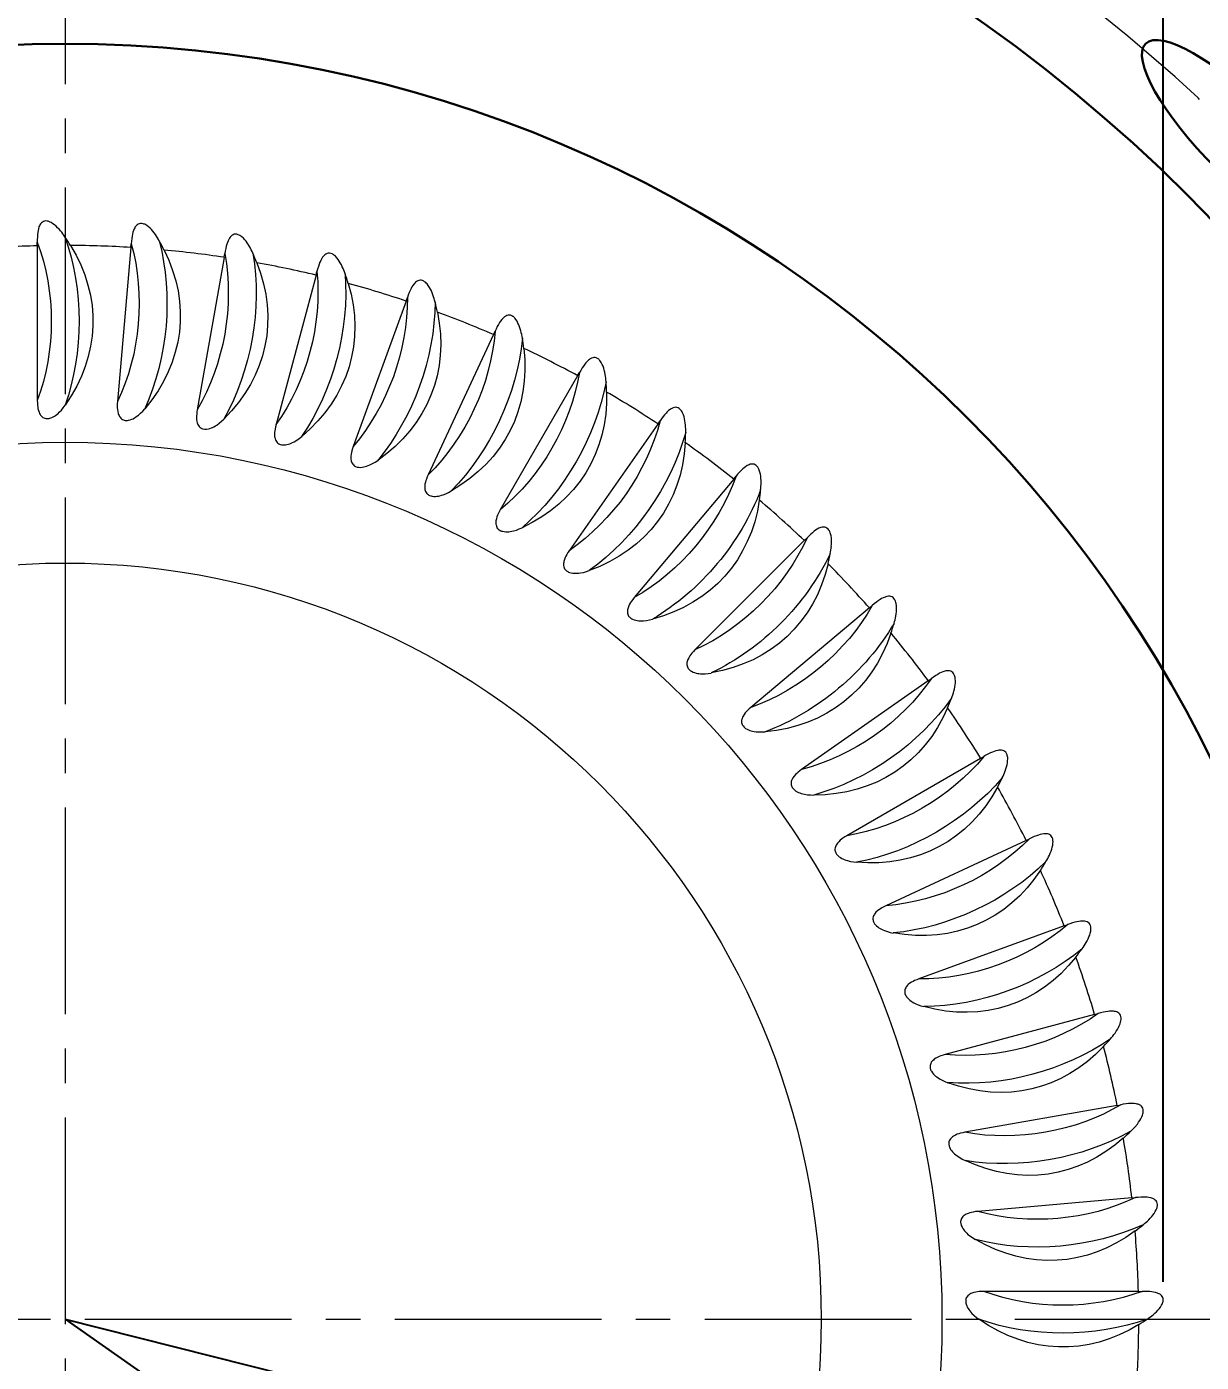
# Model space of a CAD drawing. Extents: x 197 to 911, y -8 to 441.
# Drawn here: x 550.51 to 580.36, y 182.52 to 216.45 of the extents above; entities that cross this region are included whole.
import ezdxf

# ---------------------------------------------------------------- set-up
doc = ezdxf.new("R2010")
doc.units = 0
doc.header["$LTSCALE"] = 7
doc.header["$MEASUREMENT"] = 0
doc.linetypes.add('CENTER2', pattern=[1.125, 0.75, -0.125, 0.125, -0.125])
doc.layers.get('0').update_dxf_attribs({"linetype": 'CONTINUOUS', "lineweight": 15})
for name, color, linetype, lineweight in [('1', 1, 'CENTER2', 15), ('3', 3, 'CONTINUOUS', 30), ('8', 250, 'CONTINUOUS', 15)]:
    doc.layers.add(name, color=color, linetype=linetype, lineweight=lineweight)
doc.styles.add('ITALICT', font='ITALICT.shx', dxfattribs={"width": 0.8, "height": 3})
doc.dimstyles.get("Standard").update_dxf_attribs({"dimtxt": 3, "dimasz": 3, "dimexe": 0.5, "dimexo": 0.5, "dimgap": 0.8, "dimtad": 1, "dimdsep": 46, "dimtxsty": 'ITALICT', "dimcen": 0.09, "dimazin": 2, "dimtfac": 1, "dimtmove": 0, "dimatfit": 3, "dimfxl": 1, "dimtolj": 1, "dimtzin": 0, "dimarcsym": 0})

# ---------------------------------------------------------------- blocks, each defined once
blk = doc.blocks.new('*D24')
at = {"color": 0, "lineweight": -2, "transparency": 16777216}
for p, q in [((551.991, 259.614), (657.887, 259.614)), ((657.387, 256.614), (657.387, 110.614)), ((551.991, 107.614), (657.887, 107.614))]:
    blk.add_line(p, q, dxfattribs=at)
at = {"color": 0, "transparency": 16777216}
for points in [[(656.887, 256.614), (657.887, 256.614), (657.387, 259.614)], [(656.887, 110.614), (657.887, 110.614), (657.387, 107.614)]]:
    blk.add_solid(points, dxfattribs=at)
at = {"color": 0, "transparency": 16777216, "insert": (655.087, 183.614), "char_height": 3, "attachment_point": 5, "rotation": 90, "style": 'ITALICT'}
blk.add_mtext('\\A1;152', dxfattribs=at)
blk = doc.blocks.new('*D29')
at = {"color": 0, "lineweight": -2, "transparency": 16777216}
for p, q in [((551.491, 183.614), (606.77, 169.716)), ((624.471, 165.266), (609.68, 168.985))]:
    blk.add_line(p, q, dxfattribs=at)
at = {"color": 0, "transparency": 16777216}
blk.add_solid([(609.802, 169.47), (609.558, 168.5), (606.77, 169.716)], dxfattribs=at)
at = {"color": 0, "transparency": 16777216, "insert": (620.71, 168.583), "char_height": 3, "attachment_point": 5, "rotation": 345.8882, "style": 'ITALICT'}
blk.add_mtext('\\A1;R57', dxfattribs=at)
blk = doc.blocks.new('*D30')
at = {"color": 0, "lineweight": -2, "transparency": 16777216}
for p, q in [((551.491, 183.614), (605.781, 145.644)), ((627.06, 130.763), (608.239, 143.925))]:
    blk.add_line(p, q, dxfattribs=at)
blk.add_arc((551.491, 183.614), 66.25, 321.48913, 325.46446, dxfattribs=at)
at = {"color": 0, "transparency": 16777216}
blk.add_solid([(608.526, 144.335), (607.952, 143.515), (605.781, 145.644)], dxfattribs=at)
at = {"color": 0, "transparency": 16777216, "insert": (622.243, 136.938), "char_height": 3, "attachment_point": 5, "rotation": 325.032, "style": 'ITALICT'}
blk.add_mtext('\\A1;R66.25', dxfattribs=at)
blk = doc.blocks.new('*D32')
at = {"color": 0, "lineweight": -2, "transparency": 16777216}
for p, q in [((491.115, 205.588), (474.637, 211.586)), ((488.491, 183.614), (469.704, 183.614))]:
    blk.add_line(p, q, dxfattribs=at)
blk.add_arc((551.491, 183.614), 81.286, 162.11471, 177.88529, dxfattribs=at)
at = {"color": 0, "transparency": 16777216}
for points in [[(473.66, 208.74), (474.606, 208.415), (475.106, 211.415)], [(470.76, 186.604), (469.76, 186.622), (470.204, 183.614)]]:
    blk.add_solid(points, dxfattribs=at)
at = {"color": 0, "transparency": 16777216, "insert": (469.174, 198.128), "char_height": 3, "attachment_point": 5, "rotation": 80, "style": 'ITALICT'}
blk.add_mtext('\\A1;20°', dxfattribs=at)
blk = doc.blocks.new('*D33')
at = {"color": 0, "lineweight": -2, "transparency": 16777216}
for p, q in [((499.341, 235.763), (487.736, 247.368)), ((488.491, 183.614), (461.329, 183.614))]:
    blk.add_line(p, q, dxfattribs=at)
blk.add_arc((551.491, 183.614), 89.662, 136.91715, 178.08285, dxfattribs=at)
at = {"color": 0, "transparency": 16777216}
for points in [[(485.645, 245.205), (486.364, 244.51), (488.09, 247.014)], [(462.379, 186.605), (461.379, 186.621), (461.829, 183.614)]]:
    blk.add_solid(points, dxfattribs=at)
at = {"color": 0, "transparency": 16777216, "insert": (466.529, 218.806), "char_height": 3, "attachment_point": 5, "rotation": 67.5, "style": 'ITALICT'}
blk.add_mtext('\\A1;45°', dxfattribs=at)
blk = doc.blocks.new('*D41')
at = {"color": 0, "lineweight": -2, "transparency": 16777216}
for p, q in [((523.592, 183.608), (523.592, 218.258)), ((579.387, 184.567), (579.387, 218.258)), ((526.592, 217.758), (576.387, 217.758))]:
    blk.add_line(p, q, dxfattribs=at)
at = {"color": 0, "transparency": 16777216}
for points in [[(526.592, 218.258), (526.592, 217.258), (523.592, 217.758)], [(576.387, 218.258), (576.387, 217.258), (579.387, 217.758)]]:
    blk.add_solid(points, dxfattribs=at)
at = {"color": 0, "transparency": 16777216, "insert": (550.895, 220.058), "char_height": 3, "attachment_point": 5, "style": 'ITALICT'}
blk.add_mtext('\\A1;55.8', dxfattribs=at)

msp = doc.modelspace()

# ---------------------------------------------------------------- linework, layer by layer
at = {"layer": '1'}
for p, q in [((551.491, 259.614), (551.491, 107.614)), ((488.991, 183.614), (613.991, 183.614))]:
    msp.add_line(p, q, dxfattribs=at)
for radius, start, end in [(57, 12.6703, 166.5373), (42.322, 36.4118, 53.5882)]:
    msp.add_arc((551.491, 183.614), radius, start, end, dxfattribs=at)
at = {"layer": '3'}
for radius in [44.5, 44.5, 40.355, 32.4]:
    msp.add_circle((551.491, 183.614), radius, dxfattribs=at)
msp.add_ellipse((581.416, 213.539), major_axis=(2.475, -2.475), ratio=0.27762, dxfattribs=at)
at = {"layer": '8', "ltscale": 0.001497}
for p, q in [((550.782, 211.038), (550.783, 210.978)), ((553.175, 210.996), (553.17, 210.936)), ((555.555, 210.745), (555.545, 210.685)), ((560.205, 209.627), (560.185, 209.57)), ((566.64, 206.485), (566.606, 206.436)), ((570.382, 203.507), (570.34, 203.464)), ((573.549, 199.924), (573.5, 199.889)), ((574.887, 197.939), (574.835, 197.909)), ((577.019, 193.659), (576.963, 193.638)), ((578.915, 184.322), (578.855, 184.321))]:
    msp.add_line(p, q, dxfattribs=at)
at = {"layer": '8', "ltscale": 0.002435}
for p, q in [((550.783, 210.881), (550.783, 210.978)), ((553.163, 210.839), (553.17, 210.936)), ((555.529, 210.589), (555.545, 210.685)), ((557.865, 210.135), (557.889, 210.229)), ((560.152, 209.478), (560.185, 209.57)), ((562.373, 208.625), (562.414, 208.714)), ((564.512, 207.581), (564.56, 207.666)), ((566.551, 206.355), (566.606, 206.436)), ((568.476, 204.956), (568.538, 205.031)), ((570.271, 203.394), (570.34, 203.464)), ((571.924, 201.682), (571.998, 201.746)), ((573.421, 199.833), (573.5, 199.889)), ((574.751, 197.86), (574.835, 197.909)), ((575.904, 195.778), (575.992, 195.82)), ((576.872, 193.604), (576.963, 193.638)), ((577.646, 191.354), (577.74, 191.38)), ((578.221, 189.045), (578.317, 189.063)), ((578.593, 186.694), (578.689, 186.704)), ((578.758, 184.321), (578.855, 184.321))]:
    msp.add_line(p, q, dxfattribs=at)
at = {"layer": '8', "ltscale": 0.098246}
for p, q in [((550.783, 210.881), (550.783, 206.951)), ((560.152, 209.478), (558.808, 205.785)), ((562.373, 208.625), (560.713, 205.063)), ((566.551, 206.355), (564.297, 203.136)), ((573.421, 199.833), (570.202, 197.579)), ((575.904, 195.778), (572.343, 194.117)), ((577.646, 191.354), (573.85, 190.337)), ((578.593, 186.694), (574.678, 186.352)), ((578.758, 184.321), (574.828, 184.321))]:
    msp.add_line(p, q, dxfattribs=at)
at = {"layer": '8', "ltscale": 0.098245}
for p, q in [((553.163, 210.839), (552.82, 206.924)), ((555.529, 210.589), (554.847, 206.719)), ((557.865, 210.135), (556.848, 206.339)), ((564.512, 207.581), (562.547, 204.178)), ((568.476, 204.956), (565.95, 201.946)), ((570.271, 203.394), (567.493, 200.616)), ((571.924, 201.682), (568.914, 199.156)), ((574.751, 197.86), (571.348, 195.895)), ((576.872, 193.604), (573.179, 192.26)), ((578.221, 189.045), (574.351, 188.362))]:
    msp.add_line(p, q, dxfattribs=at)
at = {"layer": '8', "ltscale": 0.001496}
for p, q in [((557.904, 210.287), (557.889, 210.229)), ((562.439, 208.768), (562.414, 208.714)), ((564.589, 207.718), (564.56, 207.666)), ((568.576, 205.077), (568.538, 205.031)), ((572.044, 201.784), (571.998, 201.746)), ((576.046, 195.846), (575.992, 195.82)), ((577.797, 191.396), (577.74, 191.38)), ((578.376, 189.073), (578.317, 189.063)), ((578.749, 186.709), (578.689, 186.704))]:
    msp.add_line(p, q, dxfattribs=at)
at = {"layer": '8'}
for points in [[(551.372, 211.262), (551.337, 211.303), (551.299, 211.343), (551.262, 211.379), (551.223, 211.412), (551.18, 211.444), (551.136, 211.472), (551.108, 211.486), (551.08, 211.498), (551.059, 211.505), (551.037, 211.51), (551.002, 211.514), (550.967, 211.511), (550.938, 211.502), (550.911, 211.487), (550.887, 211.467), (550.865, 211.441), (550.847, 211.412), (550.836, 211.388), (550.826, 211.364), (550.811, 211.315), (550.801, 211.27), (550.794, 211.225), (550.788, 211.169), (550.784, 211.111), (550.782, 211.038)], [(553.782, 211.167), (553.75, 211.211), (553.717, 211.254), (553.683, 211.293), (553.647, 211.33), (553.607, 211.365), (553.565, 211.397), (553.539, 211.413), (553.512, 211.428), (553.491, 211.436), (553.47, 211.443), (553.436, 211.45), (553.401, 211.45), (553.371, 211.444), (553.342, 211.431), (553.317, 211.414), (553.293, 211.39), (553.272, 211.362), (553.259, 211.34), (553.247, 211.316), (553.228, 211.269), (553.214, 211.225), (553.203, 211.181), (553.192, 211.125), (553.183, 211.068), (553.175, 210.996)], [(556.175, 210.863), (556.147, 210.909), (556.117, 210.955), (556.087, 210.996), (556.054, 211.036), (556.018, 211.075), (555.979, 211.111), (555.954, 211.129), (555.928, 211.146), (555.909, 211.156), (555.888, 211.165), (555.855, 211.175), (555.82, 211.178), (555.789, 211.174), (555.76, 211.164), (555.733, 211.149), (555.707, 211.127), (555.684, 211.101), (555.669, 211.08), (555.655, 211.058), (555.632, 211.012), (555.614, 210.97), (555.599, 210.927), (555.583, 210.872), (555.57, 210.816), (555.555, 210.745)], [(558.532, 210.351), (558.508, 210.4), (558.482, 210.447), (558.456, 210.492), (558.427, 210.534), (558.394, 210.576), (558.358, 210.615), (558.335, 210.635), (558.311, 210.654), (558.292, 210.666), (558.273, 210.677), (558.24, 210.689), (558.206, 210.696), (558.175, 210.695), (558.145, 210.687), (558.117, 210.674), (558.089, 210.655), (558.064, 210.631), (558.047, 210.611), (558.031, 210.59), (558.004, 210.547), (557.983, 210.506), (557.964, 210.465), (557.944, 210.412), (557.925, 210.357), (557.904, 210.287)], [(560.836, 209.635), (560.816, 209.686), (560.795, 209.736), (560.772, 209.782), (560.747, 209.827), (560.718, 209.872), (560.685, 209.913), (560.664, 209.936), (560.642, 209.957), (560.624, 209.971), (560.606, 209.983), (560.574, 209.998), (560.54, 210.007), (560.51, 210.009), (560.479, 210.004), (560.45, 209.994), (560.42, 209.977), (560.393, 209.955), (560.375, 209.937), (560.357, 209.918), (560.326, 209.877), (560.302, 209.838), (560.28, 209.798), (560.255, 209.747), (560.232, 209.695), (560.205, 209.627)], [(563.068, 208.722), (563.053, 208.774), (563.036, 208.826), (563.017, 208.874), (562.996, 208.921), (562.971, 208.968), (562.942, 209.012), (562.924, 209.036), (562.903, 209.059), (562.887, 209.074), (562.869, 209.088), (562.839, 209.106), (562.806, 209.118), (562.776, 209.122), (562.745, 209.12), (562.715, 209.113), (562.684, 209.098), (562.655, 209.079), (562.635, 209.063), (562.616, 209.045), (562.582, 209.007), (562.554, 208.97), (562.529, 208.933), (562.499, 208.884), (562.471, 208.834), (562.439, 208.768)], [(565.212, 207.617), (565.202, 207.67), (565.189, 207.723), (565.175, 207.773), (565.158, 207.822), (565.137, 207.871), (565.113, 207.917), (565.096, 207.943), (565.077, 207.968), (565.062, 207.984), (565.046, 207.999), (565.018, 208.02), (564.986, 208.035), (564.956, 208.042), (564.925, 208.043), (564.895, 208.037), (564.863, 208.026), (564.832, 208.009), (564.811, 207.994), (564.79, 207.978), (564.753, 207.943), (564.722, 207.91), (564.693, 207.874), (564.66, 207.828), (564.628, 207.781), (564.589, 207.718)], [(550.783, 206.951), (550.785, 206.894), (550.788, 206.837), (550.793, 206.794), (550.8, 206.75), (550.812, 206.701), (550.828, 206.652), (550.84, 206.626), (550.854, 206.6), (550.867, 206.58), (550.883, 206.561), (550.904, 206.54), (550.927, 206.523), (550.951, 206.51), (550.976, 206.501), (550.996, 206.496), (551.017, 206.494), (551.058, 206.495), (551.081, 206.498), (551.104, 206.503), (551.148, 206.519), (551.183, 206.535), (551.217, 206.555), (551.247, 206.574), (551.276, 206.596), (551.309, 206.623), (551.341, 206.653), (551.395, 206.709), (551.444, 206.768), (551.491, 206.83)], [(552.82, 206.924), (552.816, 206.867), (552.815, 206.81), (552.816, 206.766), (552.819, 206.722), (552.826, 206.672), (552.838, 206.622), (552.848, 206.595), (552.859, 206.568), (552.871, 206.547), (552.885, 206.526), (552.904, 206.504), (552.926, 206.485), (552.948, 206.47), (552.973, 206.459), (552.993, 206.452), (553.013, 206.448), (553.054, 206.445), (553.077, 206.447), (553.1, 206.45), (553.145, 206.461), (553.182, 206.475), (553.218, 206.491), (553.249, 206.508), (553.279, 206.527), (553.315, 206.552), (553.35, 206.578), (553.408, 206.629), (553.462, 206.684), (553.514, 206.742)], [(554.847, 206.719), (554.838, 206.663), (554.832, 206.607), (554.829, 206.563), (554.828, 206.518), (554.831, 206.468), (554.839, 206.417), (554.846, 206.389), (554.855, 206.362), (554.865, 206.339), (554.877, 206.317), (554.894, 206.294), (554.914, 206.273), (554.935, 206.256), (554.958, 206.243), (554.977, 206.235), (554.997, 206.229), (555.038, 206.222), (555.061, 206.222), (555.084, 206.223), (555.13, 206.23), (555.168, 206.24), (555.205, 206.254), (555.238, 206.268), (555.27, 206.284), (555.307, 206.305), (555.344, 206.329), (555.406, 206.374), (555.466, 206.424), (555.522, 206.478)], [(567.252, 206.33), (567.247, 206.384), (567.239, 206.438), (567.229, 206.489), (567.216, 206.539), (567.2, 206.589), (567.179, 206.638), (567.165, 206.665), (567.148, 206.691), (567.135, 206.708), (567.12, 206.725), (567.093, 206.748), (567.063, 206.766), (567.034, 206.775), (567.003, 206.779), (566.973, 206.776), (566.94, 206.767), (566.908, 206.753), (566.885, 206.741), (566.863, 206.727), (566.823, 206.695), (566.789, 206.664), (566.757, 206.631), (566.72, 206.588), (566.684, 206.544), (566.64, 206.485)], [(556.848, 206.339), (556.834, 206.284), (556.823, 206.228), (556.816, 206.184), (556.812, 206.14), (556.81, 206.09), (556.813, 206.039), (556.818, 206.01), (556.825, 205.982), (556.833, 205.958), (556.843, 205.936), (556.857, 205.911), (556.876, 205.888), (556.895, 205.87), (556.917, 205.854), (556.936, 205.845), (556.955, 205.837), (556.995, 205.827), (557.018, 205.824), (557.041, 205.824), (557.088, 205.827), (557.126, 205.834), (557.164, 205.844), (557.198, 205.855), (557.231, 205.868), (557.271, 205.886), (557.309, 205.906), (557.375, 205.947), (557.439, 205.991), (557.5, 206.039)], [(558.808, 205.785), (558.79, 205.732), (558.773, 205.677), (558.763, 205.634), (558.755, 205.591), (558.749, 205.54), (558.748, 205.49), (558.75, 205.461), (558.754, 205.432), (558.76, 205.408), (558.768, 205.385), (558.78, 205.358), (558.796, 205.334), (558.814, 205.314), (558.835, 205.297), (558.853, 205.286), (558.871, 205.276), (558.91, 205.263), (558.933, 205.258), (558.956, 205.255), (559.002, 205.254), (559.041, 205.258), (559.08, 205.265), (559.115, 205.273), (559.149, 205.283), (559.19, 205.298), (559.23, 205.314), (559.299, 205.349), (559.366, 205.388), (559.431, 205.43)], [(569.172, 204.87), (569.171, 204.924), (569.168, 204.978), (569.162, 205.03), (569.154, 205.081), (569.142, 205.132), (569.126, 205.183), (569.114, 205.211), (569.1, 205.238), (569.088, 205.257), (569.075, 205.275), (569.05, 205.3), (569.022, 205.32), (568.994, 205.332), (568.963, 205.338), (568.933, 205.339), (568.899, 205.333), (568.866, 205.322), (568.842, 205.311), (568.819, 205.299), (568.776, 205.271), (568.74, 205.243), (568.706, 205.213), (568.664, 205.174), (568.625, 205.132), (568.576, 205.077)], [(560.713, 205.063), (560.689, 205.011), (560.669, 204.958), (560.655, 204.917), (560.643, 204.874), (560.632, 204.824), (560.627, 204.774), (560.626, 204.745), (560.628, 204.716), (560.632, 204.691), (560.638, 204.667), (560.648, 204.64), (560.662, 204.615), (560.678, 204.593), (560.697, 204.574), (560.713, 204.561), (560.731, 204.55), (560.769, 204.534), (560.791, 204.527), (560.814, 204.522), (560.86, 204.517), (560.899, 204.517), (560.938, 204.521), (560.973, 204.526), (561.008, 204.533), (561.05, 204.544), (561.092, 204.557), (561.164, 204.585), (561.234, 204.618), (561.302, 204.655)], [(562.547, 204.178), (562.519, 204.128), (562.494, 204.077), (562.476, 204.037), (562.461, 203.995), (562.446, 203.947), (562.436, 203.897), (562.433, 203.868), (562.432, 203.839), (562.434, 203.814), (562.438, 203.79), (562.446, 203.762), (562.457, 203.735), (562.471, 203.712), (562.489, 203.692), (562.504, 203.678), (562.521, 203.665), (562.557, 203.645), (562.578, 203.637), (562.6, 203.63), (562.646, 203.621), (562.685, 203.618), (562.724, 203.618), (562.76, 203.62), (562.795, 203.624), (562.838, 203.631), (562.881, 203.641), (562.955, 203.662), (563.028, 203.689), (563.099, 203.72)], [(570.957, 203.248), (570.961, 203.302), (570.963, 203.356), (570.962, 203.408), (570.958, 203.46), (570.95, 203.512), (570.939, 203.564), (570.929, 203.593), (570.918, 203.621), (570.907, 203.641), (570.896, 203.66), (570.874, 203.687), (570.847, 203.71), (570.82, 203.724), (570.79, 203.733), (570.76, 203.736), (570.725, 203.733), (570.692, 203.725), (570.667, 203.716), (570.643, 203.706), (570.598, 203.682), (570.559, 203.657), (570.523, 203.631), (570.478, 203.595), (570.435, 203.557), (570.382, 203.507)], [(564.297, 203.136), (564.265, 203.089), (564.236, 203.04), (564.215, 203.002), (564.195, 202.962), (564.177, 202.915), (564.162, 202.866), (564.157, 202.838), (564.153, 202.809), (564.153, 202.784), (564.155, 202.759), (564.16, 202.731), (564.169, 202.703), (564.181, 202.679), (564.197, 202.657), (564.211, 202.642), (564.226, 202.628), (564.261, 202.605), (564.281, 202.594), (564.303, 202.586), (564.347, 202.573), (564.386, 202.566), (564.425, 202.562), (564.461, 202.562), (564.496, 202.563), (564.54, 202.566), (564.583, 202.572), (564.659, 202.587), (564.734, 202.607), (564.807, 202.632)], [(565.95, 201.946), (565.914, 201.901), (565.88, 201.856), (565.856, 201.819), (565.833, 201.781), (565.811, 201.736), (565.792, 201.688), (565.784, 201.66), (565.778, 201.632), (565.775, 201.607), (565.775, 201.583), (565.778, 201.554), (565.785, 201.525), (565.795, 201.5), (565.808, 201.477), (565.821, 201.461), (565.835, 201.445), (565.867, 201.419), (565.887, 201.407), (565.907, 201.397), (565.951, 201.38), (565.989, 201.37), (566.027, 201.363), (566.063, 201.359), (566.098, 201.357), (566.142, 201.357), (566.185, 201.359), (566.262, 201.367), (566.339, 201.381), (566.414, 201.399)], [(572.595, 201.476), (572.603, 201.53), (572.609, 201.584), (572.613, 201.636), (572.614, 201.687), (572.611, 201.74), (572.603, 201.793), (572.597, 201.823), (572.587, 201.852), (572.579, 201.872), (572.569, 201.892), (572.549, 201.921), (572.525, 201.946), (572.499, 201.963), (572.47, 201.974), (572.44, 201.98), (572.406, 201.98), (572.371, 201.975), (572.346, 201.968), (572.322, 201.96), (572.274, 201.94), (572.234, 201.919), (572.195, 201.896), (572.147, 201.864), (572.101, 201.83), (572.044, 201.784)], [(567.493, 200.616), (567.453, 200.575), (567.416, 200.532), (567.388, 200.498), (567.362, 200.462), (567.335, 200.418), (567.313, 200.373), (567.302, 200.346), (567.294, 200.318), (567.289, 200.294), (567.287, 200.269), (567.287, 200.24), (567.291, 200.211), (567.299, 200.186), (567.311, 200.161), (567.322, 200.144), (567.335, 200.127), (567.364, 200.099), (567.383, 200.085), (567.403, 200.073), (567.444, 200.052), (567.481, 200.039), (567.519, 200.029), (567.554, 200.021), (567.589, 200.016), (567.633, 200.012), (567.676, 200.01), (567.753, 200.012), (567.831, 200.019), (567.907, 200.03)], [(574.071, 199.569), (574.084, 199.622), (574.095, 199.675), (574.103, 199.726), (574.108, 199.778), (574.11, 199.83), (574.107, 199.883), (574.103, 199.914), (574.097, 199.944), (574.09, 199.965), (574.082, 199.986), (574.065, 200.016), (574.043, 200.043), (574.018, 200.062), (573.991, 200.076), (573.961, 200.084), (573.927, 200.087), (573.892, 200.085), (573.867, 200.081), (573.841, 200.075), (573.792, 200.059), (573.75, 200.041), (573.709, 200.022), (573.659, 199.994), (573.61, 199.964), (573.549, 199.924)], [(568.914, 199.156), (568.871, 199.119), (568.829, 199.08), (568.799, 199.048), (568.77, 199.014), (568.74, 198.974), (568.713, 198.93), (568.701, 198.904), (568.69, 198.877), (568.683, 198.853), (568.678, 198.829), (568.676, 198.8), (568.678, 198.771), (568.683, 198.745), (568.693, 198.719), (568.702, 198.701), (568.713, 198.684), (568.741, 198.652), (568.758, 198.637), (568.776, 198.623), (568.816, 198.599), (568.852, 198.583), (568.889, 198.569), (568.923, 198.559), (568.958, 198.551), (569, 198.543), (569.044, 198.537), (569.121, 198.532), (569.198, 198.532), (569.276, 198.537)], [(575.376, 197.54), (575.393, 197.592), (575.409, 197.644), (575.421, 197.694), (575.431, 197.745), (575.437, 197.797), (575.439, 197.85), (575.438, 197.881), (575.434, 197.911), (575.429, 197.933), (575.423, 197.954), (575.409, 197.986), (575.389, 198.015), (575.366, 198.036), (575.34, 198.052), (575.311, 198.063), (575.277, 198.069), (575.243, 198.07), (575.217, 198.068), (575.191, 198.064), (575.141, 198.053), (575.097, 198.039), (575.055, 198.023), (575.003, 198), (574.951, 197.974), (574.887, 197.939)], [(570.202, 197.579), (570.156, 197.545), (570.111, 197.51), (570.078, 197.48), (570.047, 197.45), (570.013, 197.412), (569.983, 197.371), (569.968, 197.346), (569.955, 197.32), (569.946, 197.297), (569.939, 197.273), (569.934, 197.245), (569.934, 197.215), (569.937, 197.189), (569.944, 197.163), (569.952, 197.144), (569.961, 197.125), (569.986, 197.092), (570.002, 197.075), (570.019, 197.06), (570.056, 197.032), (570.09, 197.013), (570.126, 196.996), (570.159, 196.983), (570.193, 196.972), (570.235, 196.96), (570.277, 196.951), (570.354, 196.939), (570.431, 196.932), (570.509, 196.93)], [(571.348, 195.895), (571.299, 195.865), (571.252, 195.834), (571.216, 195.808), (571.182, 195.78), (571.145, 195.745), (571.111, 195.707), (571.094, 195.683), (571.079, 195.659), (571.068, 195.636), (571.059, 195.613), (571.052, 195.585), (571.049, 195.556), (571.05, 195.529), (571.055, 195.503), (571.061, 195.483), (571.069, 195.464), (571.09, 195.429), (571.104, 195.41), (571.12, 195.394), (571.155, 195.363), (571.187, 195.341), (571.221, 195.321), (571.253, 195.305), (571.286, 195.291), (571.327, 195.276), (571.368, 195.263), (571.443, 195.244), (571.52, 195.231), (571.597, 195.222)], [(576.499, 195.405), (576.521, 195.455), (576.541, 195.506), (576.558, 195.555), (576.572, 195.604), (576.583, 195.656), (576.589, 195.709), (576.59, 195.739), (576.589, 195.77), (576.586, 195.792), (576.582, 195.814), (576.57, 195.847), (576.553, 195.878), (576.532, 195.9), (576.508, 195.919), (576.48, 195.932), (576.447, 195.941), (576.412, 195.945), (576.386, 195.945), (576.36, 195.944), (576.309, 195.936), (576.265, 195.926), (576.221, 195.914), (576.167, 195.896), (576.114, 195.875), (576.046, 195.846)], [(572.343, 194.117), (572.292, 194.092), (572.242, 194.065), (572.204, 194.042), (572.167, 194.017), (572.128, 193.986), (572.091, 193.951), (572.072, 193.929), (572.054, 193.905), (572.042, 193.884), (572.031, 193.862), (572.021, 193.835), (572.015, 193.806), (572.014, 193.779), (572.016, 193.752), (572.021, 193.732), (572.027, 193.713), (572.045, 193.675), (572.058, 193.656), (572.072, 193.638), (572.105, 193.604), (572.135, 193.579), (572.167, 193.557), (572.197, 193.538), (572.228, 193.521), (572.268, 193.502), (572.308, 193.486), (572.381, 193.461), (572.456, 193.441), (572.532, 193.425)], [(577.431, 193.181), (577.458, 193.229), (577.482, 193.277), (577.503, 193.325), (577.521, 193.373), (577.537, 193.424), (577.548, 193.475), (577.552, 193.506), (577.553, 193.536), (577.552, 193.559), (577.55, 193.581), (577.541, 193.615), (577.526, 193.647), (577.508, 193.671), (577.485, 193.691), (577.458, 193.707), (577.426, 193.719), (577.392, 193.726), (577.366, 193.728), (577.34, 193.729), (577.289, 193.726), (577.244, 193.72), (577.199, 193.712), (577.144, 193.698), (577.088, 193.682), (577.019, 193.659)], [(573.179, 192.26), (573.126, 192.239), (573.074, 192.217), (573.034, 192.197), (572.995, 192.175), (572.953, 192.148), (572.913, 192.116), (572.892, 192.096), (572.873, 192.074), (572.859, 192.054), (572.846, 192.033), (572.834, 192.006), (572.826, 191.979), (572.822, 191.952), (572.822, 191.925), (572.824, 191.904), (572.829, 191.884), (572.844, 191.846), (572.855, 191.825), (572.868, 191.806), (572.897, 191.77), (572.925, 191.742), (572.955, 191.717), (572.983, 191.695), (573.013, 191.676), (573.051, 191.654), (573.089, 191.634), (573.16, 191.603), (573.233, 191.576), (573.307, 191.554)], [(578.166, 190.884), (578.197, 190.929), (578.225, 190.975), (578.25, 191.021), (578.273, 191.067), (578.293, 191.116), (578.308, 191.167), (578.315, 191.197), (578.319, 191.227), (578.32, 191.249), (578.319, 191.272), (578.314, 191.306), (578.302, 191.339), (578.286, 191.365), (578.264, 191.388), (578.239, 191.405), (578.208, 191.42), (578.175, 191.43), (578.149, 191.435), (578.124, 191.438), (578.072, 191.439), (578.027, 191.437), (577.981, 191.433), (577.925, 191.424), (577.869, 191.413), (577.797, 191.396)], [(573.85, 190.337), (573.795, 190.321), (573.741, 190.303), (573.7, 190.287), (573.66, 190.269), (573.615, 190.245), (573.573, 190.216), (573.55, 190.198), (573.529, 190.178), (573.513, 190.16), (573.498, 190.14), (573.484, 190.114), (573.473, 190.087), (573.467, 190.061), (573.465, 190.034), (573.466, 190.013), (573.469, 189.993), (573.48, 189.953), (573.489, 189.932), (573.5, 189.912), (573.526, 189.873), (573.551, 189.843), (573.579, 189.815), (573.606, 189.791), (573.634, 189.769), (573.669, 189.744), (573.706, 189.721), (573.774, 189.684), (573.844, 189.651), (573.916, 189.623)], [(578.699, 188.531), (578.733, 188.573), (578.765, 188.617), (578.794, 188.66), (578.82, 188.704), (578.844, 188.752), (578.864, 188.801), (578.873, 188.83), (578.88, 188.86), (578.883, 188.882), (578.884, 188.904), (578.882, 188.939), (578.873, 188.973), (578.859, 189), (578.84, 189.025), (578.817, 189.044), (578.787, 189.062), (578.755, 189.074), (578.73, 189.081), (578.704, 189.087), (578.653, 189.093), (578.607, 189.095), (578.562, 189.094), (578.505, 189.09), (578.448, 189.084), (578.376, 189.073)], [(574.351, 188.362), (574.295, 188.351), (574.24, 188.338), (574.197, 188.326), (574.156, 188.311), (574.109, 188.291), (574.064, 188.267), (574.04, 188.251), (574.018, 188.232), (574, 188.215), (573.983, 188.197), (573.967, 188.173), (573.954, 188.147), (573.946, 188.121), (573.941, 188.094), (573.94, 188.074), (573.941, 188.053), (573.949, 188.013), (573.956, 187.991), (573.965, 187.969), (573.988, 187.929), (574.01, 187.897), (574.036, 187.866), (574.06, 187.841), (574.086, 187.816), (574.119, 187.788), (574.154, 187.761), (574.218, 187.718), (574.285, 187.68), (574.355, 187.645)], [(579.024, 186.141), (579.061, 186.18), (579.098, 186.221), (579.13, 186.261), (579.16, 186.303), (579.188, 186.348), (579.212, 186.395), (579.224, 186.424), (579.233, 186.453), (579.238, 186.475), (579.241, 186.496), (579.242, 186.532), (579.236, 186.566), (579.225, 186.595), (579.207, 186.62), (579.186, 186.642), (579.158, 186.662), (579.127, 186.677), (579.102, 186.687), (579.078, 186.694), (579.027, 186.705), (578.982, 186.711), (578.937, 186.714), (578.88, 186.715), (578.822, 186.714), (578.749, 186.709)], [(574.678, 186.352), (574.621, 186.346), (574.565, 186.337), (574.522, 186.329), (574.479, 186.318), (574.43, 186.302), (574.384, 186.282), (574.359, 186.268), (574.334, 186.252), (574.315, 186.236), (574.297, 186.219), (574.279, 186.196), (574.264, 186.172), (574.253, 186.147), (574.246, 186.121), (574.243, 186.1), (574.243, 186.08), (574.247, 186.038), (574.252, 186.016), (574.26, 185.994), (574.278, 185.951), (574.298, 185.918), (574.32, 185.885), (574.343, 185.857), (574.366, 185.831), (574.397, 185.8), (574.429, 185.77), (574.489, 185.722), (574.553, 185.678), (574.619, 185.637)], [(574.828, 184.321), (574.771, 184.32), (574.714, 184.316), (574.671, 184.311), (574.627, 184.304), (574.578, 184.292), (574.529, 184.276), (574.503, 184.264), (574.477, 184.251), (574.457, 184.237), (574.438, 184.221), (574.417, 184.2), (574.4, 184.177), (574.387, 184.153), (574.378, 184.128), (574.373, 184.108), (574.371, 184.087), (574.372, 184.046), (574.375, 184.023), (574.38, 184), (574.396, 183.956), (574.412, 183.921), (574.432, 183.887), (574.451, 183.857), (574.473, 183.828), (574.5, 183.795), (574.53, 183.763), (574.586, 183.71), (574.645, 183.66), (574.707, 183.614)], [(579.139, 183.732), (579.18, 183.768), (579.22, 183.805), (579.256, 183.842), (579.289, 183.881), (579.321, 183.924), (579.349, 183.968), (579.363, 183.996), (579.375, 184.024), (579.382, 184.045), (579.387, 184.067), (579.391, 184.102), (579.388, 184.137), (579.379, 184.166), (579.364, 184.193), (579.344, 184.217), (579.318, 184.239), (579.289, 184.257), (579.265, 184.268), (579.241, 184.278), (579.192, 184.293), (579.147, 184.303), (579.102, 184.31), (579.046, 184.316), (578.988, 184.32), (578.915, 184.322)]]:
    msp.add_lwpolyline(points, dxfattribs=at)
for radius in [22.277, 19.21]:
    msp.add_circle((551.491, 183.614), radius, dxfattribs=at)
for centre, radius, start, end in [((550.016, 210.135), 1.764, 33.5227, 39.7232), ((544.99, 206.779), 7.807, 31.7716, 33.6847), ((552.333, 210.162), 1.764, 28.5227, 34.7232), ((551.491, 183.614), 27.277, 91.4855, 94.7131), ((551.491, 183.614), 27.277, 86.4855, 89.7131), ((547.034, 207.258), 7.807, 26.7716, 28.6847), ((551.491, 183.614), 27.277, 81.4855, 84.7131), ((554.643, 209.988), 1.764, 23.5227, 29.7232), ((549.112, 207.556), 7.807, 21.7716, 23.6847), ((551.491, 183.614), 27.277, 76.4855, 79.7131), ((556.93, 209.613), 1.764, 18.5227, 24.7232), ((551.207, 207.672), 7.807, 16.7716, 18.6847), ((551.491, 183.614), 27.277, 71.4855, 74.7131), ((559.175, 209.04), 1.764, 13.5227, 19.7232), ((553.305, 207.605), 7.807, 11.7716, 13.6847), ((551.491, 183.614), 27.277, 66.4855, 69.7131), ((561.362, 208.273), 1.764, 8.5227, 14.7232), ((555.389, 207.356), 7.807, 6.7716, 8.6847), ((551.491, 183.614), 27.277, 61.4855, 64.7131), ((563.474, 207.319), 1.764, 3.5227, 9.7232), ((557.444, 206.926), 7.807, 1.7716, 3.6847), ((551.491, 183.614), 27.277, 56.4855, 59.7131), ((565.494, 206.184), 1.764, 358.5227, 4.7232), ((559.453, 206.318), 7.807, 356.7716, 358.6847), ((551.491, 183.614), 27.277, 51.4855, 54.7131), ((561.402, 205.538), 7.807, 351.7716, 353.6847), ((567.408, 204.878), 1.764, 353.5227, 359.7232), ((551.491, 183.614), 27.277, 46.4855, 49.7131), ((569.201, 203.41), 1.764, 348.5227, 354.7232), ((563.275, 204.591), 7.807, 346.7716, 348.6847), ((551.491, 183.614), 27.277, 41.4855, 44.7131), ((565.058, 203.484), 7.807, 341.7716, 343.6847), ((570.859, 201.791), 1.764, 343.5227, 349.7232), ((551.491, 183.614), 27.277, 36.4855, 39.7131), ((572.369, 200.034), 1.764, 338.5227, 344.7232), ((566.738, 202.226), 7.807, 336.7716, 338.6847), ((551.491, 183.614), 27.277, 31.4855, 34.7131), ((573.721, 198.152), 1.764, 333.5227, 339.7232), ((568.302, 200.826), 7.807, 331.7716, 333.6847), ((551.491, 183.614), 27.277, 26.4855, 29.7131), ((569.739, 199.295), 7.807, 326.7716, 328.6847), ((574.904, 196.159), 1.764, 328.5227, 334.7232), ((551.491, 183.614), 27.277, 21.4855, 24.7131), ((575.908, 194.07), 1.764, 323.5227, 329.7232), ((571.036, 197.645), 7.807, 321.7716, 323.6847), ((551.491, 183.614), 27.277, 16.4855, 19.7131), ((572.184, 195.888), 7.807, 316.7716, 318.6847), ((576.726, 191.902), 1.764, 318.5227, 324.7232), ((551.491, 183.614), 27.277, 11.4855, 14.7131), ((573.176, 194.038), 7.807, 311.7716, 313.6847), ((577.353, 189.671), 1.764, 313.5227, 319.7232), ((551.491, 183.614), 27.277, 6.4855, 9.7131), ((574.002, 192.108), 7.807, 306.7716, 308.6847), ((577.782, 187.394), 1.764, 308.5227, 314.7232), ((551.491, 183.614), 27.277, 1.4855, 4.7131), ((574.656, 190.114), 7.807, 301.7716, 303.6847), ((578.012, 185.089), 1.764, 303.5227, 309.7232), ((551.491, 183.614), 27.277, 356.4855, 359.7131)]:
    msp.add_arc(centre, radius, start, end, dxfattribs=at)
at = {"layer": '8', "extrusion": (0, 0, -1)}
for centre, major_axis, start_param, end_param in [((548.45, 208.964), (0, 4.8), 1.107421, 2.03129), ((548.096, 208.964), (0, 4.3), 1.083148, 2.057839), ((545.409, 208.964), (6.788, 0), 5.870185, 6.743679), ((550.319, 209.163), (0.375, 4.284), 1.083148, 2.057839), ((550.671, 209.132), (0.418, 4.782), 1.107421, 2.03129), ((547.642, 209.397), (6.762, -0.592), 5.870263, 6.743679), ((552.55, 209.168), (0.747, 4.235), 1.083148, 2.057839), ((552.898, 209.106), (0.834, 4.727), 1.107421, 2.03129), ((549.904, 209.634), (6.685, -1.179), 5.870263, 6.743679), ((554.773, 208.978), (1.113, 4.153), 1.083148, 2.057839), ((555.115, 208.887), (1.242, 4.636), 1.107421, 2.03129), ((552.178, 209.674), (6.557, -1.757), 5.870263, 6.743679), ((556.971, 208.596), (1.471, 4.041), 1.083148, 2.057839), ((557.304, 208.475), (1.642, 4.511), 1.107421, 2.03129), ((554.446, 209.515), (6.379, -2.322), 5.870263, 6.743679), ((559.128, 208.023), (1.817, 3.897), 1.083148, 2.057839), ((559.448, 207.873), (2.029, 4.35), 1.107421, 2.03129), ((556.693, 209.158), (6.152, -2.869), 5.870263, 6.743679), ((561.226, 207.264), (2.15, 3.724), 1.083148, 2.057839), ((561.532, 207.088), (2.4, 4.157), 1.107421, 2.03129), ((558.899, 208.608), (5.879, -3.394), 5.870263, 6.743679), ((563.25, 206.326), (2.466, 3.522), 1.083148, 2.057839), ((563.54, 206.123), (2.753, 3.932), 1.107421, 2.03129), ((561.049, 207.867), (5.561, -3.894), 5.870263, 6.743679), ((565.185, 205.214), (2.764, 3.294), 1.083148, 2.057839), ((565.456, 204.987), (3.085, 3.677), 1.107421, 2.03129), ((563.127, 206.942), (5.2, -4.363), 5.870263, 6.743679), ((567.016, 203.939), (3.041, 3.041), 1.083148, 2.057839), ((567.266, 203.689), (3.394, 3.394), 1.107421, 2.03129), ((565.116, 205.839), (4.8, -4.8), 5.870263, 6.743679), ((568.728, 202.508), (3.294, 2.764), 1.083148, 2.057839), ((568.955, 202.237), (3.677, 3.085), 1.107421, 2.03129), ((567.001, 204.567), (4.363, -5.2), 5.870263, 6.743679), ((570.309, 200.934), (3.522, 2.466), 1.083148, 2.057839), ((570.512, 200.644), (3.932, 2.753), 1.107421, 2.03129), ((568.768, 203.135), (3.894, -5.561), 5.870263, 6.743679), ((571.747, 199.228), (3.724, 2.15), 1.083148, 2.057839), ((571.924, 198.922), (4.157, 2.4), 1.107421, 2.03129), ((570.404, 201.555), (3.394, -5.879), 5.870263, 6.743679), ((573.031, 197.403), (3.897, 1.817), 1.083148, 2.057839), ((573.18, 197.083), (4.35, 2.029), 1.107421, 2.03129), ((571.895, 199.838), (2.869, -6.152), 5.870263, 6.743679), ((574.151, 195.473), (4.041, 1.471), 1.083148, 2.057839), ((574.272, 195.141), (4.511, 1.642), 1.107421, 2.03129), ((573.232, 197.998), (2.322, -6.379), 5.870263, 6.743679), ((575.098, 193.453), (4.153, 1.113), 1.083148, 2.057839), ((575.19, 193.112), (4.636, 1.242), 1.107421, 2.03129), ((574.403, 196.049), (1.757, -6.557), 5.870263, 6.743679), ((575.866, 191.358), (4.235, 0.747), 1.083148, 2.057839), ((575.927, 191.01), (4.727, 0.834), 1.107421, 2.03129), ((575.399, 194.004), (1.179, -6.685), 5.870263, 6.743679), ((576.448, 189.204), (4.284, 0.375), 1.083148, 2.057839), ((576.479, 188.852), (4.782, 0.418), 1.107421, 2.03129), ((576.214, 191.881), (0.592, -6.762), 5.870263, 6.743679), ((576.841, 187.008), (4.3, 0), 1.083148, 2.057839), ((576.841, 186.654), (4.8, 0), 1.107421, 2.03129), ((576.841, 189.695), (0, -6.788), 5.870185, 6.743679)]:
    msp.add_ellipse(centre, major_axis=major_axis, ratio=0.707107, start_param=start_param, end_param=end_param, dxfattribs=at)

# ---------------------------------------------------------------- dimensions: what is measured, and where the dimension line sits
dim = msp.add_aligned_dim(p1=(551.491, 259.614), p2=(551.491, 107.614), distance=105.896, dimstyle='Standard')
dim.commit()
dim.dimension.update_dxf_attribs({"geometry": '*D24', "text_midpoint": (655.087, 183.614)})
for base, line1, line2, picture, middle in [((473.841, 228.445), ((509.594, 225.51), (499.695, 235.409)), ((488.991, 183.614), (613.991, 183.614)), '*D33', (466.529, 218.806)), ((472.395, 202.359), ((488.991, 183.614), (613.991, 183.614)), ((504.271, 200.8), (491.585, 205.417)), '*D32', (469.174, 198.128))]:
    dim = msp.add_angular_dim_2l(base=base, line1=line1, line2=line2, dimstyle='Standard')
    dim.commit()
    dim.dimension.update_dxf_attribs({"geometry": picture, "text_midpoint": middle})
dim = msp.add_linear_dim(base=(579.387, 217.758), p1=(523.592, 183.108), p2=(579.387, 184.067), dimstyle='Standard', override={"dimdec": 1})
dim.commit()
dim.dimension.update_dxf_attribs({"geometry": '*D41', "text_midpoint": (550.895, 217.758), "dimtype": 160})
for mpoint, picture, middle in [((606.77, 169.716), '*D29', (620.149, 166.353)), ((605.781, 145.644), '*D30', (620.925, 135.053))]:
    dim = msp.add_radius_dim(center=(551.491, 183.614), mpoint=mpoint, dimstyle='Standard')
    dim.commit()
    dim.dimension.update_dxf_attribs({"geometry": picture, "text_midpoint": middle, "dimtype": 164})

doc.saveas('drawing.dxf')
